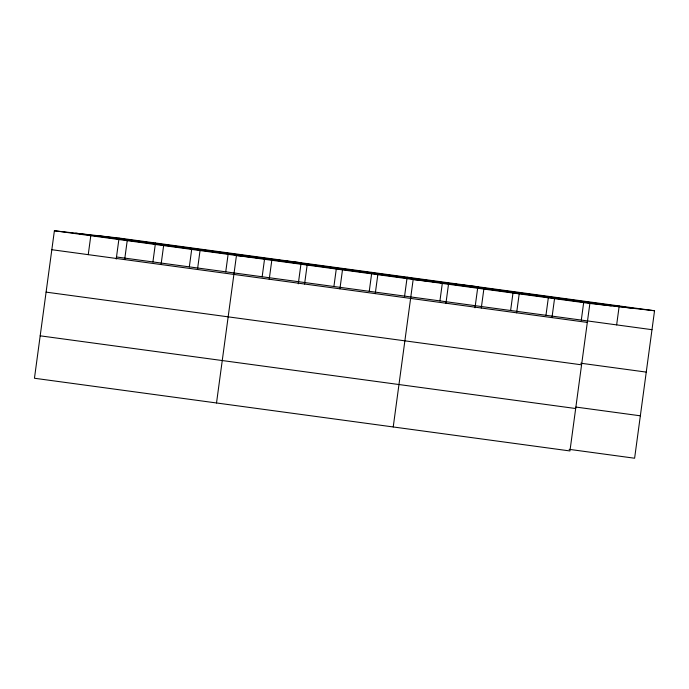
<?xml version="1.0" encoding="UTF-8"?>
<svg xmlns="http://www.w3.org/2000/svg" width="689" height="689" viewBox="0 0 689 689"><rect width="100%" height="100%" fill="white"/><g stroke="black" fill="none" stroke-linecap="round" stroke-linejoin="round"><path stroke-width="1.03" d="M654.55 310.748L119.059 238.049L54.388 230.772L34.45 378.252L569.941 450.95L589.879 303.47L654.55 310.748L634.612 458.228L569.123 449.34M88.244 254.654L90.802 235.716M116.217 259.107L119.059 238.049M124.657 259.598L127.215 240.659M152.915 261.932L155.473 242.993M161.071 264.542L163.629 245.603M189.329 266.876L191.749 248.987M197.485 269.485L200.043 250.546M225.742 271.819L228.162 253.931M216.518 402.97L236.456 255.49L301.127 262.767L298.285 283.825M262.156 276.763L264.576 258.875M269.235 279.226L271.802 260.287M304.581 284.023L307.139 265.084M333.907 286.503L336.473 267.565M339.918 288.82L342.485 269.881M369.252 291.301L371.81 272.37M375.264 293.617L377.822 274.678M404.598 296.098L407.156 277.167M393.23 426.956L413.167 279.484L477.839 286.762M439.935 300.895L442.355 283.015M445.947 303.212L448.505 284.281M474.988 307.819L477.701 287.813M481.292 308.009L483.85 289.079M510.618 310.498L513.038 292.61M516.629 312.806L519.196 293.876M545.964 315.295L548.384 297.407M551.975 317.612L554.533 298.673M581.309 320.092L583.721 302.204M616.646 324.889L619.204 305.95M97.717 235.647L633.208 308.345M75.73 233.175L611.221 305.873M54.388 230.772L589.879 303.47M116.501 256.988L651.992 329.686M51.83 249.711L587.321 322.409M580.767 363.215L646.256 372.103M46.094 292.127L581.585 364.825M575.901 407.061L640.348 415.811M40.186 335.827L575.677 408.525"/></g></svg>
